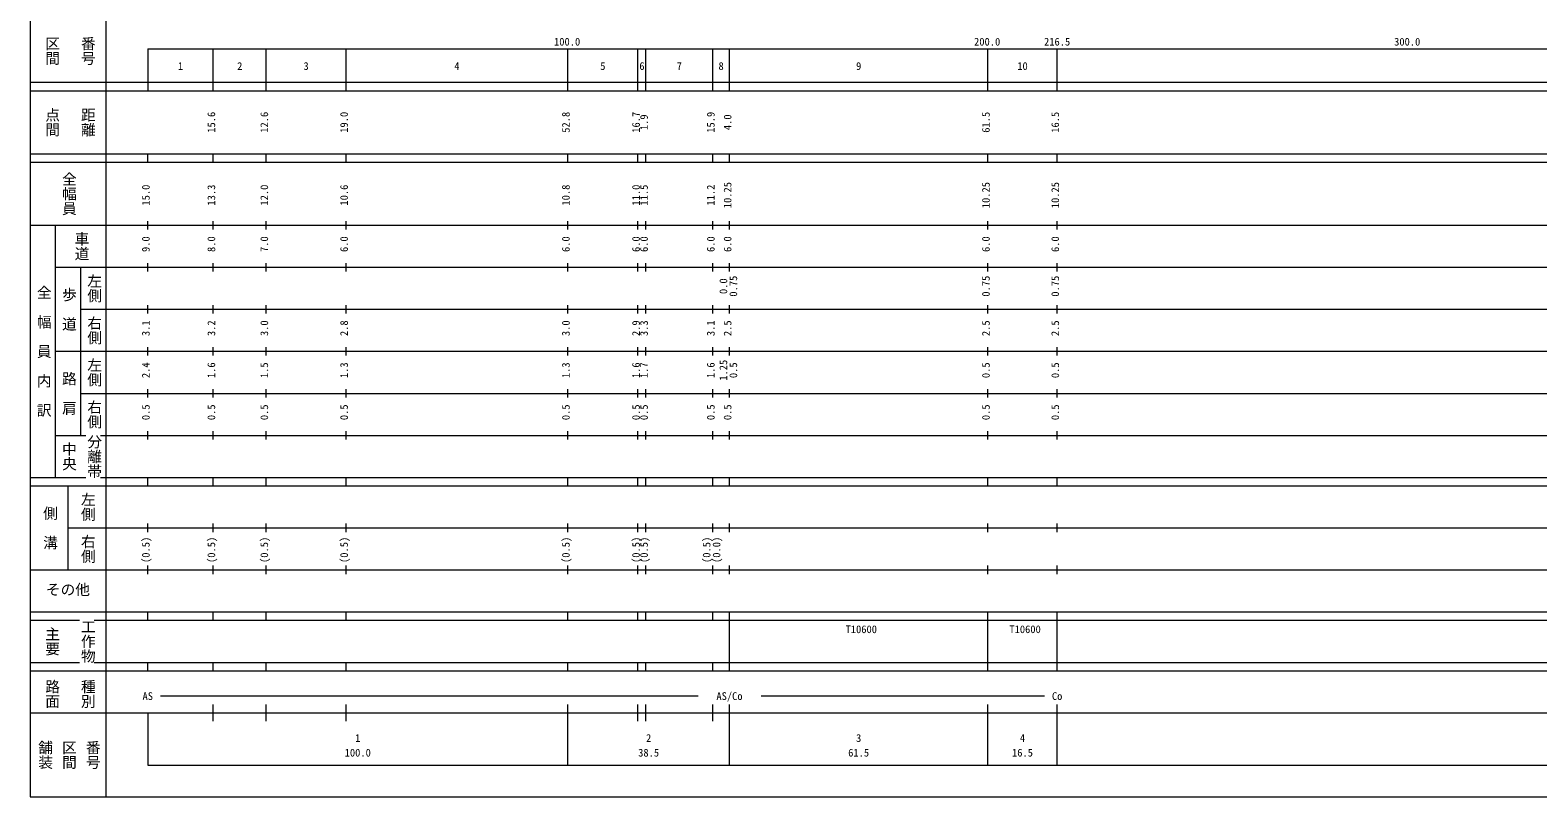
# Model space of a CAD drawing. Units: millimetres, scale not verified. Extents: x 40000 to 680000, y 20000 to 380000.
# Drawn here: x 40000 to 398939, y 20000 to 202409 of the extents above; entities that cross this region are included whole.
import ezdxf
from ezdxf.enums import TextEntityAlignment as Align

# ---------------------------------------------------------------- set-up
doc = ezdxf.new("R2010")
doc.units = ezdxf.units.MM
doc.header["$LTSCALE"] = 1000
doc.layers.add('S-BGD-HTXT', color=7, linetype='Continuous', lineweight=13)
doc.layers.add('S-TTL', color=2, linetype='Continuous', lineweight=13)
doc.styles.add('@ＭＳ ゴシック', font='')
doc.styles.add('ＭＳ ゴシック', font='')
doc.styles.get('@ＭＳ ゴシック').set_extended_font_data('@MS Gothic')
doc.styles.get('ＭＳ ゴシック').set_extended_font_data('MS Gothic')

msp = doc.modelspace()

# ---------------------------------------------------------------- linework, layer by layer
at = {"layer": 'S-BGD-HTXT'}
for p, q in [((58000, 370000), (58000, 20000)), ((68000, 198000), (579000, 198000)), ((68000, 198000), (68000, 188000)), ((83600, 188000), (83600, 198000)), ((96200, 188000), (96200, 198000)), ((115200, 188000), (115200, 198000)), ((168000, 188000), (168000, 198000)), ((184700, 188000), (184700, 198000)), ((186600, 188000), (186600, 198000)), ((202500, 188000), (202500, 198000)), ((206500, 188000), (206500, 198000)), ((268000, 188000), (268000, 198000)), ((284500, 188000), (284500, 198000)), ((40000, 190000), (579000, 190000)), ((40000, 188000), (579000, 188000)), ((40000, 173000), (579000, 173000)), ((68000, 171000), (68000, 173000)), ((83600, 171000), (83600, 173000)), ((96200, 171000), (96200, 173000)), ((115200, 171000), (115200, 173000)), ((168000, 171000), (168000, 173000)), ((184700, 171000), (184700, 173000)), ((186600, 171000), (186600, 173000)), ((202500, 171000), (202500, 173000)), ((206500, 171000), (206500, 173000)), ((268000, 171000), (268000, 173000)), ((284500, 171000), (284500, 173000)), ((40000, 171000), (579000, 171000)), ((40000, 156000), (579000, 156000)), ((46000, 96000), (46000, 156000)), ((68000, 155000), (68000, 157000)), ((83600, 155000), (83600, 157000)), ((96200, 155000), (96200, 157000)), ((115200, 155000), (115200, 157000)), ((168000, 155000), (168000, 157000)), ((184700, 155000), (184700, 157000)), ((186600, 155000), (186600, 157000)), ((202500, 155000), (202500, 157000)), ((206500, 155000), (206500, 157000)), ((268000, 155000), (268000, 157000)), ((284500, 155000), (284500, 157000)), ((46000, 146000), (579000, 146000)), ((52000, 146000), (52000, 106000)), ((68000, 145000), (68000, 147000)), ((83600, 145000), (83600, 147000)), ((96200, 145000), (96200, 147000)), ((115200, 145000), (115200, 147000)), ((168000, 145000), (168000, 147000)), ((184700, 145000), (184700, 147000)), ((186600, 145000), (186600, 147000)), ((202500, 145000), (202500, 147000)), ((206500, 145000), (206500, 147000)), ((268000, 145000), (268000, 147000)), ((284500, 145000), (284500, 147000)), ((68000, 135000), (68000, 137000)), ((83600, 135000), (83600, 137000)), ((96200, 135000), (96200, 137000)), ((115200, 135000), (115200, 137000)), ((168000, 135000), (168000, 137000)), ((184700, 135000), (184700, 137000)), ((186600, 135000), (186600, 137000)), ((202500, 135000), (202500, 137000)), ((206500, 135000), (206500, 137000)), ((268000, 135000), (268000, 137000)), ((284500, 135000), (284500, 137000)), ((52000, 136000), (579000, 136000)), ((46000, 126000), (579000, 126000)), ((68000, 125000), (68000, 127000)), ((83600, 125000), (83600, 127000)), ((96200, 125000), (96200, 127000)), ((115200, 125000), (115200, 127000)), ((168000, 125000), (168000, 127000)), ((184700, 125000), (184700, 127000)), ((186600, 125000), (186600, 127000)), ((202500, 125000), (202500, 127000)), ((206500, 125000), (206500, 127000)), ((268000, 125000), (268000, 127000)), ((284500, 125000), (284500, 127000)), ((52000, 116000), (579000, 116000)), ((68000, 115000), (68000, 117000)), ((83600, 115000), (83600, 117000)), ((96200, 115000), (96200, 117000)), ((115200, 115000), (115200, 117000)), ((168000, 115000), (168000, 117000)), ((184700, 115000), (184700, 117000)), ((186600, 115000), (186600, 117000)), ((202500, 115000), (202500, 117000)), ((206500, 115000), (206500, 117000)), ((268000, 115000), (268000, 117000)), ((284500, 115000), (284500, 117000)), ((46000, 106000), (53250, 106000)), ((56750, 106000), (579000, 106000)), ((68000, 105000), (68000, 107000)), ((83600, 105000), (83600, 107000)), ((96200, 105000), (96200, 107000)), ((115200, 105000), (115200, 107000)), ((168000, 105000), (168000, 107000)), ((184700, 105000), (184700, 107000)), ((186600, 105000), (186600, 107000)), ((202500, 105000), (202500, 107000)), ((206500, 105000), (206500, 107000)), ((268000, 105000), (268000, 107000)), ((284500, 105000), (284500, 107000)), ((40000, 96000), (53250, 96000)), ((40000, 94000), (579000, 94000)), ((49000, 94000), (49000, 74000)), ((56750, 96000), (579000, 96000)), ((68000, 94000), (68000, 96000)), ((83600, 94000), (83600, 96000)), ((96200, 94000), (96200, 96000)), ((115200, 94000), (115200, 96000)), ((168000, 94000), (168000, 96000)), ((184700, 94000), (184700, 96000)), ((186600, 94000), (186600, 96000)), ((202500, 94000), (202500, 96000)), ((206500, 94000), (206500, 96000)), ((268000, 94000), (268000, 96000)), ((284500, 94000), (284500, 96000)), ((49000, 84000), (579000, 84000)), ((68000, 83000), (68000, 85000)), ((83600, 83000), (83600, 85000)), ((96200, 83000), (96200, 85000)), ((115200, 83000), (115200, 85000)), ((168000, 83000), (168000, 85000)), ((184700, 83000), (184700, 85000)), ((186600, 83000), (186600, 85000)), ((202500, 83000), (202500, 85000)), ((206500, 83000), (206500, 85000)), ((268000, 83000), (268000, 85000)), ((284500, 83000), (284500, 85000)), ((40000, 74000), (579000, 74000)), ((68000, 73000), (68000, 75000)), ((83600, 73000), (83600, 75000)), ((96200, 73000), (96200, 75000)), ((115200, 73000), (115200, 75000)), ((168000, 73000), (168000, 75000)), ((184700, 73000), (184700, 75000)), ((186600, 73000), (186600, 75000)), ((202500, 73000), (202500, 75000)), ((206500, 73000), (206500, 75000)), ((268000, 73000), (268000, 75000)), ((284500, 73000), (284500, 75000)), ((40000, 64000), (579000, 64000)), ((40000, 62000), (51750, 62000)), ((55250, 62000), (579000, 62000)), ((68000, 62000), (68000, 64000)), ((83600, 62000), (83600, 64000)), ((96200, 62000), (96200, 64000)), ((115200, 62000), (115200, 64000)), ((168000, 62000), (168000, 64000)), ((184700, 62000), (184700, 64000)), ((186600, 62000), (186600, 64000)), ((202500, 62000), (202500, 64000)), ((206500, 62000), (206500, 64000)), ((206500, 52000), (206500, 62000)), ((268000, 62000), (268000, 64000)), ((268000, 52000), (268000, 62000)), ((268000, 52000), (268000, 62000)), ((284500, 62000), (284500, 64000)), ((284500, 52000), (284500, 62000)), ((40000, 52000), (51750, 52000)), ((55250, 52000), (579000, 52000)), ((68000, 50000), (68000, 52000)), ((83600, 50000), (83600, 52000)), ((96200, 50000), (96200, 52000)), ((115200, 50000), (115200, 52000)), ((168000, 50000), (168000, 52000)), ((184700, 50000), (184700, 52000)), ((186600, 50000), (186600, 52000)), ((202500, 50000), (202500, 52000)), ((206500, 50000), (206500, 52000)), ((268000, 50000), (268000, 52000)), ((284500, 50000), (284500, 52000)), ((40000, 50000), (579000, 50000)), ((71000, 44000), (199000, 44000)), ((214000, 44000), (281500, 44000)), ((40000, 40000), (579000, 40000)), ((68000, 40000), (68000, 27500)), ((83600, 38000), (83600, 42000)), ((96200, 38000), (96200, 42000)), ((115200, 38000), (115200, 42000)), ((168000, 27500), (168000, 42000)), ((184700, 38000), (184700, 42000)), ((186600, 38000), (186600, 42000)), ((202500, 38000), (202500, 42000)), ((206500, 27500), (206500, 42000)), ((268000, 27500), (268000, 42000)), ((284500, 27500), (284500, 42000)), ((68000, 27500), (579000, 27500))]:
    msp.add_line(p, q, dxfattribs=at)
at = {"layer": 'S-TTL'}
for p, q in [((40000, 380000), (40000, 20000)), ((40000, 20000), (680000, 20000))]:
    msp.add_line(p, q, dxfattribs=at)

# ---------------------------------------------------------------- texts
at = {"layer": 'S-BGD-HTXT'}
for s, height, rotation, style, p in [('区間', 2566, 270, '@ＭＳ ゴシック', (43250, 201000)), ('番号', 2566, 270, '@ＭＳ ゴシック', (51750, 201000)), ('点間', 2566, 270, '@ＭＳ ゴシック', (43250, 184000)), ('距離', 2566, 270, '@ＭＳ ゴシック', (51750, 184000)), ('15.6', 1833, 90, 'ＭＳ ゴシック', (84600, 178000)), ('12.6', 1833, 90, 'ＭＳ ゴシック', (97200, 178000)), ('19.0', 1833, 90, 'ＭＳ ゴシック', (116200, 178000)), ('52.8', 1833, 90, 'ＭＳ ゴシック', (169000, 178000)), ('16.7', 1833, 90, 'ＭＳ ゴシック', (185700, 178000)), ('1.9', 1833, 90, 'ＭＳ ゴシック', (187600, 178625)), ('15.9', 1833, 90, 'ＭＳ ゴシック', (203500, 178000)), ('4.0', 1833, 90, 'ＭＳ ゴシック', (207500, 178625)), ('61.5', 1833, 90, 'ＭＳ ゴシック', (269000, 178000)), ('16.5', 1833, 90, 'ＭＳ ゴシック', (285500, 178000)), ('全幅員', 2566, 270, '@ＭＳ ゴシック', (47250, 168750)), ('15.0', 1833, 90, 'ＭＳ ゴシック', (69000, 160674)), ('13.3', 1833, 90, 'ＭＳ ゴシック', (84600, 160674)), ('12.0', 1833, 90, 'ＭＳ ゴシック', (97200, 160674)), ('10.6', 1833, 90, 'ＭＳ ゴシック', (116200, 160674)), ('10.8', 1833, 90, 'ＭＳ ゴシック', (169000, 160674)), ('11.0', 1833, 90, 'ＭＳ ゴシック', (185700, 160674)), ('11.5', 1833, 90, 'ＭＳ ゴシック', (187600, 160674)), ('11.2', 1833, 90, 'ＭＳ ゴシック', (203500, 160674)), ('10.25', 1833, 90, 'ＭＳ ゴシック', (207500, 160049)), ('10.25', 1833, 90, 'ＭＳ ゴシック', (269000, 160049)), ('10.25', 1833, 90, 'ＭＳ ゴシック', (285500, 160049)), ('車道', 2566, 270, '@ＭＳ ゴシック', (50250, 154500)), ('9.0', 1833, 90, 'ＭＳ ゴシック', (69000, 149625)), ('8.0', 1833, 90, 'ＭＳ ゴシック', (84600, 149625)), ('7.0', 1833, 90, 'ＭＳ ゴシック', (97200, 149625)), ('6.0', 1833, 90, 'ＭＳ ゴシック', (116200, 149625)), ('6.0', 1833, 90, 'ＭＳ ゴシック', (169000, 149625)), ('6.0', 1833, 90, 'ＭＳ ゴシック', (185700, 149625)), ('6.0', 1833, 90, 'ＭＳ ゴシック', (187600, 149625)), ('6.0', 1833, 90, 'ＭＳ ゴシック', (203500, 149625)), ('6.0', 1833, 90, 'ＭＳ ゴシック', (207500, 149625)), ('6.0', 1833, 90, 'ＭＳ ゴシック', (269000, 149625)), ('6.0', 1833, 90, 'ＭＳ ゴシック', (285500, 149625)), ('左側', 2566, 270, '@ＭＳ ゴシック', (53250, 144500)), ('0.75', 1833, 90, 'ＭＳ ゴシック', (208870, 139000)), ('0.75', 1833, 90, 'ＭＳ ゴシック', (269000, 139000)), ('0.75', 1833, 90, 'ＭＳ ゴシック', (285500, 139000)), ('全\u3000幅\u3000員\u3000内\u3000訳', 2566, 270, '@ＭＳ ゴシック', (41250, 141750)), ('歩\u3000道', 2566, 270, '@ＭＳ ゴシック', (47250, 141250)), ('0.0', 1833, 90, 'ＭＳ ゴシック', (206500, 139625)), ('右側', 2566, 270, '@ＭＳ ゴシック', (53250, 134500)), ('3.1', 1833, 90, 'ＭＳ ゴシック', (69000, 129625)), ('3.2', 1833, 90, 'ＭＳ ゴシック', (84600, 129625)), ('3.0', 1833, 90, 'ＭＳ ゴシック', (97200, 129625)), ('2.8', 1833, 90, 'ＭＳ ゴシック', (116200, 129625)), ('3.0', 1833, 90, 'ＭＳ ゴシック', (169000, 129625)), ('2.9', 1833, 90, 'ＭＳ ゴシック', (185700, 129625)), ('3.3', 1833, 90, 'ＭＳ ゴシック', (187600, 129625)), ('3.1', 1833, 90, 'ＭＳ ゴシック', (203500, 129625)), ('2.5', 1833, 90, 'ＭＳ ゴシック', (207500, 129625)), ('2.5', 1833, 90, 'ＭＳ ゴシック', (269000, 129625)), ('2.5', 1833, 90, 'ＭＳ ゴシック', (285500, 129625)), ('左側', 2566, 270, '@ＭＳ ゴシック', (53250, 124500)), ('2.4', 1833, 90, 'ＭＳ ゴシック', (69000, 119625)), ('1.6', 1833, 90, 'ＭＳ ゴシック', (84600, 119625)), ('1.5', 1833, 90, 'ＭＳ ゴシック', (97200, 119625)), ('1.3', 1833, 90, 'ＭＳ ゴシック', (116200, 119625)), ('1.3', 1833, 90, 'ＭＳ ゴシック', (169000, 119625)), ('1.6', 1833, 90, 'ＭＳ ゴシック', (185700, 119625)), ('1.7', 1833, 90, 'ＭＳ ゴシック', (187600, 119625)), ('1.6', 1833, 90, 'ＭＳ ゴシック', (203500, 119625)), ('1.25', 1833, 90, 'ＭＳ ゴシック', (206500, 119000)), ('0.5', 1833, 90, 'ＭＳ ゴシック', (208870, 119625)), ('0.5', 1833, 90, 'ＭＳ ゴシック', (269000, 119625)), ('0.5', 1833, 90, 'ＭＳ ゴシック', (285500, 119625)), ('路\u3000肩', 2566, 270, '@ＭＳ ゴシック', (47250, 121250)), ('右側', 2566, 270, '@ＭＳ ゴシック', (53250, 114500)), ('0.5', 1833, 90, 'ＭＳ ゴシック', (69000, 109625)), ('0.5', 1833, 90, 'ＭＳ ゴシック', (84600, 109625)), ('0.5', 1833, 90, 'ＭＳ ゴシック', (97200, 109625)), ('0.5', 1833, 90, 'ＭＳ ゴシック', (116200, 109625)), ('0.5', 1833, 90, 'ＭＳ ゴシック', (169000, 109625)), ('0.5', 1833, 90, 'ＭＳ ゴシック', (185700, 109625)), ('0.5', 1833, 90, 'ＭＳ ゴシック', (187600, 109625)), ('0.5', 1833, 90, 'ＭＳ ゴシック', (203500, 109625)), ('0.5', 1833, 90, 'ＭＳ ゴシック', (207500, 109625)), ('0.5', 1833, 90, 'ＭＳ ゴシック', (269000, 109625)), ('0.5', 1833, 90, 'ＭＳ ゴシック', (285500, 109625)), ('中央', 2566, 270, '@ＭＳ ゴシック', (47250, 104500)), ('分離帯', 2566, 270, '@ＭＳ ゴシック', (53250, 106250)), ('左側', 2566, 270, '@ＭＳ ゴシック', (51750, 92500)), ('側\u3000溝', 2566, 270, '@ＭＳ ゴシック', (42750, 89250)), ('右側', 2566, 270, '@ＭＳ ゴシック', (51750, 82500)), ('(0.5)', 1833, 90, 'ＭＳ ゴシック', (69000, 75639)), ('(0.5)', 1833, 90, 'ＭＳ ゴシック', (84600, 75639)), ('(0.5)', 1833, 90, 'ＭＳ ゴシック', (97200, 75639)), ('(0.5)', 1833, 90, 'ＭＳ ゴシック', (116200, 75639)), ('(0.5)', 1833, 90, 'ＭＳ ゴシック', (169000, 75639)), ('(0.5)', 1833, 90, 'ＭＳ ゴシック', (185700, 75639)), ('(0.5)', 1833, 90, 'ＭＳ ゴシック', (187600, 75639)), ('(0.5)', 1833, 90, 'ＭＳ ゴシック', (202500, 75639)), ('(0.0)', 1833, 90, 'ＭＳ ゴシック', (204870, 75639)), ('工作物', 2566, 270, '@ＭＳ ゴシック', (51750, 62250)), ('主要', 2566, 270, '@ＭＳ ゴシック', (43250, 60500)), ('路面', 2566, 270, '@ＭＳ ゴシック', (43250, 48000)), ('種別', 2566, 270, '@ＭＳ ゴシック', (51750, 48000)), ('舗装', 2566, 270, '@ＭＳ ゴシック', (41583, 33500)), ('区間', 2566, 270, '@ＭＳ ゴシック', (47250, 33500)), ('番号', 2566, 270, '@ＭＳ ゴシック', (52917, 33500))]:
    msp.add_text(s, height=height, rotation=rotation, dxfattribs=dict(at, style=style)).set_placement(p, align=Align.BOTTOM_LEFT)
at = {"layer": 'S-BGD-HTXT', "style": 'ＭＳ ゴシック'}
for s, height, p in [('100.0', 1833, (164719, 198195)), ('200.0', 1833, (264719, 198195)), ('216.5', 1833, (281375, 198195)), ('300.0', 1833, (364719, 198195)), ('1', 1833, (75175, 192405)), ('2', 1833, (89275, 192405)), ('3', 1833, (105075, 192405)), ('4', 1833, (140975, 192405)), ('5', 1833, (175725, 192405)), ('6', 1833, (185025, 192405)), ('7', 1833, (193925, 192405)), ('8', 1833, (203875, 192405)), ('9', 1833, (236625, 192405)), ('10', 1833, (275000, 192405)), ('その他', 2566, (43750, 67250)), ('T10600', 1833, (234125, 58405)), ('T10600', 1833, (273125, 58405)), ('AS', 1833, (66750, 42500)), ('AS/Co', 1833, (203375, 42500)), ('Co', 1833, (283250, 42500)), ('1', 1833, (117375, 32523)), ('2', 1833, (186625, 32523)), ('3', 1833, (236625, 32523)), ('4', 1833, (275625, 32523)), ('100.0', 1833, (114875, 29033)), ('38.5', 1833, (184750, 29033)), ('61.5', 1833, (234750, 29033)), ('16.5', 1833, (273750, 29033))]:
    msp.add_text(s, height=height, dxfattribs=at).set_placement(p, align=Align.BOTTOM_LEFT)

doc.saveas('drawing.dxf')
